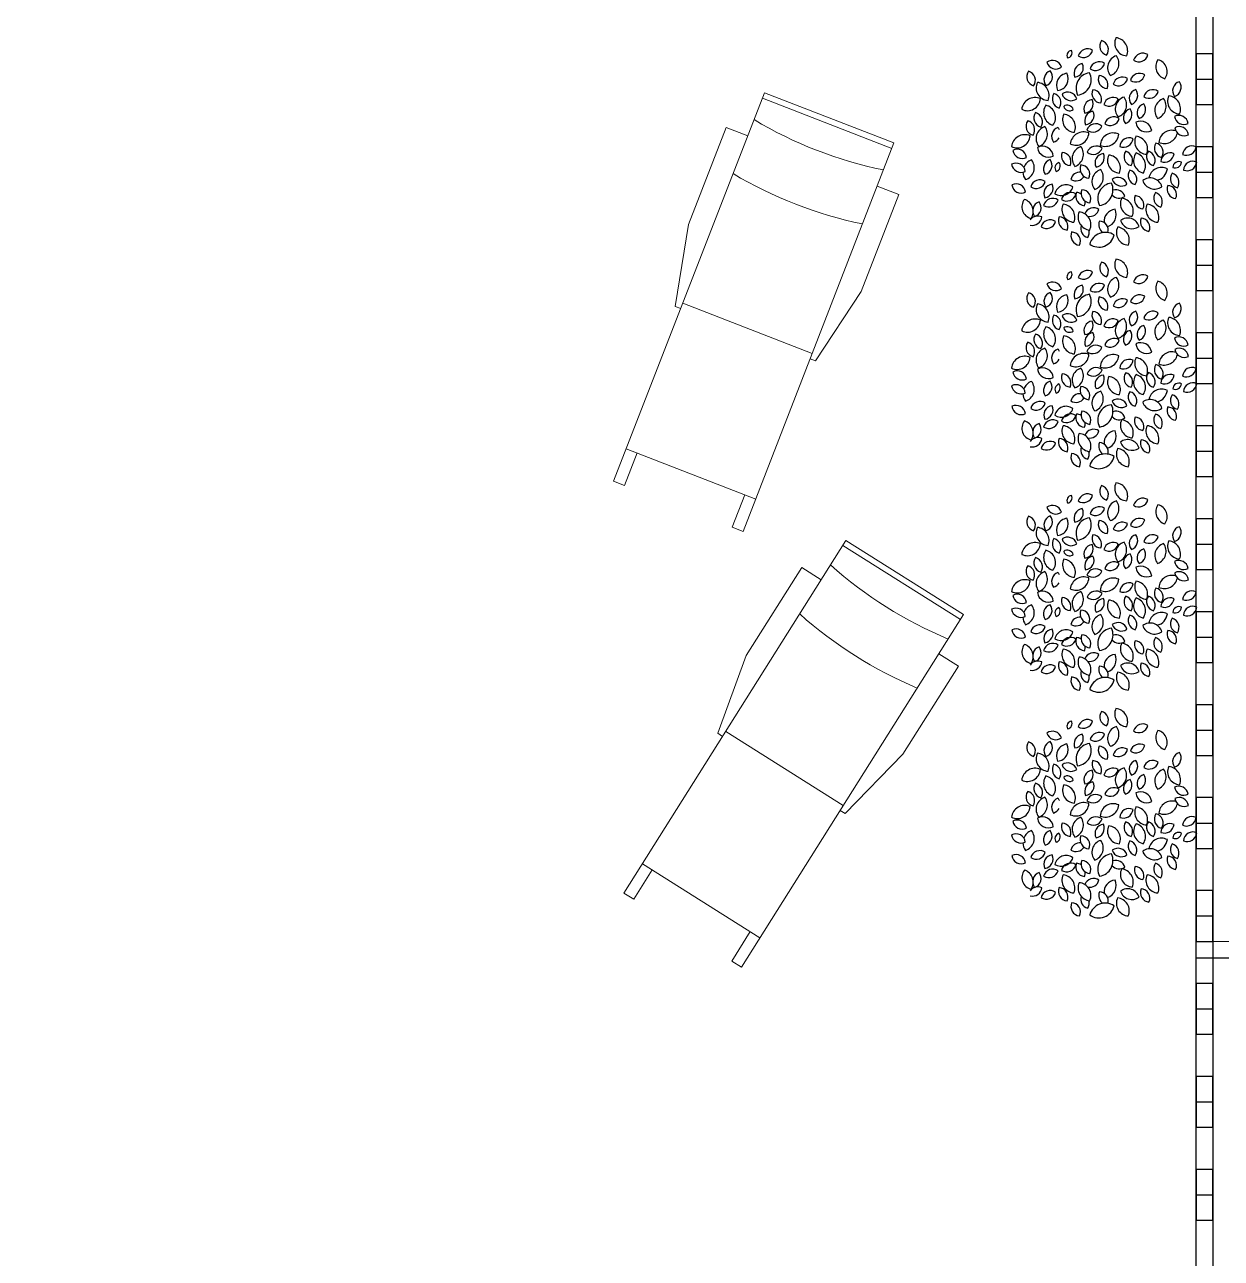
# Model space of a CAD drawing. Header units: inches. Extents: x 15 to 22798, y 21 to 21519.
# Drawn here: x 16006.7 to 16368.3, y 12770.9 to 13143.4 of the extents above; entities that cross this region are included whole.
import ezdxf

# ---------------------------------------------------------------- set-up
doc = ezdxf.new("R2010")
doc.units = ezdxf.units.IN
doc.header["$MEASUREMENT"] = 0
doc.layers.add('ARREDAMENTO', color=8, linetype='Continuous', lineweight=13)

# ---------------------------------------------------------------- blocks, each defined once
blk = doc.blocks.new('SOL')
for p, q in [((-0.6316, 0.1064), (-0.9872, 0.0302)), ((-0.1744, 0.1064), (-0.6316, 0.1064)), ((-0.1744, 0.0048), (-0.1744, 0.1064)), ((-1.6476, -0.6048), (-1.6476, 0.0048)), ((-0.9872, 0.0302), (-0.9872, 0.0048)), ((-0.9618, -0.6048), (-0.9618, 0.0048)), ((0.0034, -0.6048), (0.0034, 0.0048)), ((-0.9872, -0.6302), (-0.9872, -0.6048)), ((-0.6316, -0.7064), (-0.9872, -0.6302)), ((-0.1744, -0.6048), (-0.1744, -0.7064)), ((-0.1744, -0.7064), (-0.6316, -0.7064))]:
    blk.add_line(p, q)
blk.add_lwpolyline([(-1.6476, -0.046), (-1.8, -0.046), (-1.8, 0.0048), (0.0288, 0.0048), (0.0288, -0.6048), (-1.8, -0.6048), (-1.8, -0.554), (-1.6476, -0.554)])
for centre in [(1.4512, -0.3), (1.7052, -0.3)]:
    blk.add_arc(centre, 1.829, 170.4069, 189.5931)

msp = doc.modelspace()

# ---------------------------------------------------------------- linework, layer by layer
for p, q in [((16360.61, 13035.06), (16360.61, 13162.69)), ((16360.61, 13126.95), (16365.71, 13126.95)), ((16360.61, 13098.87), (16365.71, 13098.87)), ((16360.61, 13070.79), (16365.71, 13070.79)), ((16360.61, 13042.71), (16365.71, 13042.71)), ((16360.61, 12894.66), (16360.61, 13035.06)), ((16360.61, 13014.64), (16365.71, 13014.64)), ((16360.61, 12986.56), (16365.71, 12986.56)), ((16360.61, 12958.48), (16365.71, 12958.48)), ((16360.61, 12930.4), (16365.71, 12930.4)), ((16360.61, 12902.32), (16365.71, 12902.32)), ((16360.61, 12754.26), (16360.61, 12894.66)), ((16360.61, 12874.24), (16365.71, 12874.24)), ((16360.69, 12861.58), (16570.8, 12861.62)), ((16360.61, 12846.16), (16365.71, 12846.16)), ((16360.61, 12818.08), (16365.71, 12818.08)), ((16360.61, 12790), (16365.71, 12790))]:
    msp.add_line(p, q)
for points in [[(16175.74, 13162.87), (16365.71, 13162.69), (16365.71, 12452.69), (15715.71, 12452.69)], [(16360.69, 12861.58), (16360.69, 12866.58), (16575.8, 12866.62), (16575.83, 12656.62), (16365.83, 12656.58), (16365.81, 12761.58)]]:
    msp.add_lwpolyline(points)
for points in [[(16360.61, 13134.61), (16360.61, 13119.3), (16365.71, 13119.3), (16365.71, 13134.61)], [(16360.61, 13106.53), (16360.61, 13091.22), (16365.71, 13091.22), (16365.71, 13106.53)], [(16360.61, 13078.45), (16360.61, 13063.14), (16365.71, 13063.14), (16365.71, 13078.45)], [(16360.61, 13050.37), (16360.61, 13035.06), (16365.71, 13035.06), (16365.71, 13050.37)], [(16360.61, 13022.3), (16360.61, 13006.98), (16365.71, 13006.98), (16365.71, 13022.3)], [(16360.61, 12994.22), (16360.61, 12978.9), (16365.71, 12978.9), (16365.71, 12994.22)], [(16360.61, 12966.14), (16360.61, 12950.82), (16365.71, 12950.82), (16365.71, 12966.14)], [(16360.61, 12938.06), (16360.61, 12922.74), (16365.71, 12922.74), (16365.71, 12938.06)], [(16360.61, 12909.98), (16360.61, 12894.66), (16365.71, 12894.66), (16365.71, 12909.98)], [(16360.61, 12881.9), (16360.61, 12866.58), (16365.71, 12866.58), (16365.71, 12881.9)], [(16360.61, 12853.82), (16360.61, 12838.5), (16365.71, 12838.5), (16365.71, 12853.82)], [(16360.61, 12825.74), (16360.61, 12810.42), (16365.71, 12810.42), (16365.71, 12825.74)], [(16360.61, 12797.66), (16360.61, 12782.34), (16365.71, 12782.34), (16365.71, 12797.66)]]:
    msp.add_lwpolyline(points, close=True)
at = {"layer": 'ARREDAMENTO', "linetype": 'ByBlock', "lineweight": -3}
for points in [[(16333.57, 13134.22, 0.535384), (16332.01, 13138.61, 0.500203)], [(16336.42, 13139.48, 0.535384), (16339.66, 13134.02, 0.500203)], [(16321.75, 13133.38, 0.535384), (16322.97, 13135.67, 0.500203)], [(16325.03, 13134, 0.535384), (16329.37, 13135.7, 0.500203)], [(16336.56, 13134.03, 0.535384), (16334.75, 13128.05, 0.500203)], [(16341.75, 13132.68, 0.535384), (16346.09, 13134.38, 0.500203)], [(16315.55, 13132.07, 0.535384), (16319.99, 13130.64, 0.500203)], [(16324.03, 13127.58, 0.535384), (16326.21, 13131.69, 0.500203)], [(16328.6, 13130.09, 0.535384), (16332.93, 13131.79, 0.500203)], [(16351.15, 13127.07, 0.535384), (16349.09, 13132.85, 0.500203)], [(16311.51, 13124.98, 0.535384), (16309.95, 13129.37, 0.500203)], [(16312.66, 13126, 0.535384), (16315.9, 13120.54, 0.500203)], [(16315.22, 13125.02, 0.535384), (16316.57, 13129.48, 0.500203)], [(16318.8, 13123.54, 0.535384), (16321.56, 13128.75, 0.500203)], [(16324.81, 13122.18, 0.535384), (16328.38, 13128.91, 0.500203)], [(16331.33, 13128.12, 0.535384), (16333.77, 13124.15, 0.500203)], [(16335.57, 13125.45, 0.535384), (16339.9, 13127.15, 0.500203)], [(16340.76, 13126.61, 0.535384), (16345.1, 13128.3, 0.500203)], [(16355.57, 13126.2, 0.535384), (16354.13, 13121.77, 0.500203)], [(16319.22, 13118.24, 0.535384), (16317.66, 13122.63, 0.500203)], [(16320.14, 13122.5, 0.535384), (16324.57, 13121.07, 0.500203)], [(16329.43, 13123.76, 0.535384), (16331.86, 13119.78, 0.500203)], [(16342.42, 13123.81, 0.535384), (16341.07, 13119.35, 0.500203)], [(16349.2, 13123.27, 0.535384), (16344.84, 13121.64, 0.500203)], [(16307.93, 13117.86, 0.535384), (16313.59, 13121.09, 0.500203)], [(16317.38, 13113.05, 0.535384), (16315.22, 13119.11, 0.500203)], [(16320.62, 13118.76, 0.535384), (16323.53, 13117.82, 0.500203)], [(16327, 13116.71, 0.535384), (16329.18, 13120.83, 0.500203)], [(16332.75, 13119.34, 0.535384), (16337.09, 13121.04, 0.500203)], [(16338.87, 13121.55, 0.535384), (16337.06, 13115.57, 0.500203)], [(16344.82, 13119.51, 0.535384), (16343.38, 13115.08, 0.500203)], [(16350.81, 13121.11, 0.535384), (16349, 13115.13, 0.500203)], [(16352.39, 13121.93, 0.535384), (16355.63, 13116.47, 0.500203)], [(16313.67, 13112.49, 0.535384), (16312.11, 13116.88, 0.500203)], [(16320.64, 13116.38, 0.535384), (16323.88, 13110.92, 0.500203)], [(16327.26, 13113.22, 0.535384), (16329.45, 13117.33, 0.500203)], [(16333.03, 13113.48, 0.535384), (16337.39, 13115.12, 0.500203)], [(16340.66, 13118.02, 0.535384), (16339.3, 13113.56, 0.500203)], [(16354.09, 13115.74, 0.535384), (16358.24, 13113.62, 0.500203)], [(16309.75, 13114.42, 0.535384), (16311.4, 13110.07, 0.500203)], [(16314.94, 13112.65, 0.535384), (16313.13, 13106.67, 0.500203)], [(16322.62, 13107.4, 0.535384), (16328.23, 13110.75, 0.500203)], [(16332.15, 13112.81, 0.535384), (16327.65, 13111.6, 0.500203)], [(16342.41, 13113.98, 0.535384), (16347.21, 13111.42, 0.500203)], [(16358.31, 13110.16, 0.535384), (16354.16, 13112.27, 0.500203)], [(16304.82, 13106.63, 0.535384), (16310.49, 13109.86, 0.500203)], [(16337.26, 13110.34, 0.535384), (16331.65, 13106.98, 0.500203)], [(16341.58, 13108.99, 0.535384), (16337.58, 13106.6, 0.500203)], [(16342.45, 13109.75, 0.535384), (16345.68, 13104.3, 0.500203)], [(16350.13, 13103.31, 0.535384), (16348.47, 13107.67, 0.500203)], [(16309.38, 13103.33, 0.535384), (16305.23, 13105.44, 0.500203)], [(16317.47, 13103.75, 0.535384), (16312.66, 13106.32, 0.500203)], [(16322.54, 13100.86, 0.535384), (16320.17, 13104.87, 0.500203)], [(16325.84, 13106.61, 0.535384), (16324.03, 13100.63, 0.500203)], [(16327.72, 13104.92, 0.535384), (16332.22, 13106.14, 0.500203)], [(16332.62, 13104.52, 0.535384), (16330.43, 13100.41, 0.500203)], [(16334.23, 13104.06, 0.535384), (16337.46, 13098.61, 0.500203)], [(16339.35, 13105.21, 0.535384), (16341, 13100.85, 0.500203)], [(16342.5, 13104.68, 0.535384), (16344.66, 13098.62, 0.500203)], [(16346.21, 13105.24, 0.535384), (16347.77, 13100.85, 0.500203)], [(16353.98, 13104.46, 0.535384), (16349.98, 13102.07, 0.500203)], [(16360.61, 13106.53, 0.535384), (16356.56, 13104.22, 0.500203)], [(16309, 13099.09, 0.535384), (16304.89, 13101.28, 0.500203)], [(16315.06, 13098.23, 0.535384), (16316.5, 13102.66, 0.500203)], [(16318.31, 13099.08, 0.535384), (16319.2, 13101.82, 0.500203)], [(16328.21, 13097.05, 0.535384), (16325.83, 13101.06, 0.500203)], [(16356.24, 13101.87, 0.535384), (16353.57, 13100.34, 0.500203)], [(16360.83, 13101.91, 0.535384), (16356.83, 13099.52, 0.500203)], [(16310.68, 13094.46, 0.535384), (16315.04, 13096.1, 0.500203)], [(16331.81, 13099.65, 0.535384), (16330, 13093.67, 0.500203)], [(16339.74, 13095.23, 0.535384), (16335.3, 13096.66, 0.500203)], [(16340.65, 13099.5, 0.535384), (16342.22, 13095.11, 0.500203)], [(16350.28, 13094.48, 0.535384), (16344.49, 13096.34, 0.500203)], [(16353.43, 13098.57, 0.535384), (16354.99, 13094.18, 0.500203)], [(16304.99, 13095.08, 0.535384), (16309.1, 13092.89, 0.500203)], [(16317.12, 13095.26, 0.535384), (16314.94, 13091.15, 0.500203)], [(16323.38, 13094.42, 0.535384), (16317.93, 13092.38, 0.500203)], [(16324.31, 13092.29, 0.535384), (16319.97, 13090.59, 0.500203)], [(16328.55, 13089.61, 0.535384), (16326.11, 13093.59, 0.500203)], [(16335.07, 13095.56, 0.535384), (16331.49, 13088.83, 0.500203)], [(16348.36, 13092.75, 0.535384), (16349.93, 13088.36, 0.500203)], [(16354.44, 13090.88, 0.535384), (16352.06, 13094.89, 0.500203)], [(16308.73, 13090.67, 0.535384), (16310.79, 13084.88, 0.500203)], [(16311.81, 13085.46, 0.535384), (16313.17, 13089.92, 0.500203)], [(16318.93, 13090.46, 0.535384), (16314.57, 13088.83, 0.500203)], [(16320.46, 13089.23, 0.535384), (16323.7, 13083.77, 0.500203)], [(16338.12, 13091.01, 0.535384), (16341.36, 13085.55, 0.500203)], [(16344.57, 13087.78, 0.535384), (16342.19, 13091.79, 0.500203)], [(16345.85, 13089.22, 0.535384), (16349.08, 13083.76, 0.500203)], [(16321.63, 13081.37, 0.535384), (16319.25, 13085.38, 0.500203)], [(16328.49, 13081.4, 0.535384), (16325.25, 13086.86, 0.500203)], [(16343.38, 13082.46, 0.535384), (16337.79, 13084.26, 0.500203)], [(16346.38, 13080.99, 0.535384), (16344, 13084.99, 0.500203)], [(16318.19, 13083.97, 0.535384), (16313.82, 13082.34, 0.500203)], [(16336.91, 13082.3, 0.535384), (16340.14, 13076.84, 0.500203)], [(16325.4, 13076.83, 0.535384), (16323.02, 13080.83, 0.500203)], [(16328.47, 13077.14, 0.535384), (16335.87, 13079.92, 0.500203)], [(16333.57, 13067.31, 0.535384), (16332.01, 13071.7, 0.500203)], [(16336.42, 13072.57, 0.535384), (16339.66, 13067.11, 0.500203)], [(16321.75, 13066.47, 0.535384), (16322.97, 13068.76, 0.500203)], [(16325.03, 13067.09, 0.535384), (16329.37, 13068.79, 0.500203)], [(16336.56, 13067.12, 0.535384), (16334.75, 13061.14, 0.500203)], [(16341.75, 13065.77, 0.535384), (16346.09, 13067.47, 0.500203)], [(16315.22, 13058.11, 0.535384), (16316.57, 13062.57, 0.500203)], [(16315.55, 13065.16, 0.535384), (16319.99, 13063.73, 0.500203)], [(16324.03, 13060.67, 0.535384), (16326.21, 13064.78, 0.500203)], [(16328.6, 13063.18, 0.535384), (16332.93, 13064.88, 0.500203)], [(16351.15, 13060.16, 0.535384), (16349.09, 13065.94, 0.500203)], [(16311.51, 13058.07, 0.535384), (16309.95, 13062.46, 0.500203)], [(16312.66, 13059.09, 0.535384), (16315.9, 13053.63, 0.500203)], [(16318.8, 13056.63, 0.535384), (16321.56, 13061.84, 0.500203)], [(16324.81, 13055.27, 0.535384), (16328.38, 13062, 0.500203)], [(16331.33, 13061.21, 0.535384), (16333.77, 13057.24, 0.500203)], [(16335.57, 13058.54, 0.535384), (16339.9, 13060.24, 0.500203)], [(16340.76, 13059.7, 0.535384), (16345.1, 13061.39, 0.500203)], [(16355.57, 13059.29, 0.535384), (16354.13, 13054.86, 0.500203)], [(16319.22, 13051.33, 0.535384), (16317.66, 13055.72, 0.500203)], [(16320.14, 13055.59, 0.535384), (16324.57, 13054.16, 0.500203)], [(16329.43, 13056.85, 0.535384), (16331.86, 13052.87, 0.500203)], [(16342.42, 13056.9, 0.535384), (16341.07, 13052.44, 0.500203)], [(16349.2, 13056.36, 0.535384), (16344.84, 13054.73, 0.500203)], [(16307.93, 13050.95, 0.535384), (16313.59, 13054.18, 0.500203)], [(16317.38, 13046.14, 0.535384), (16315.22, 13052.2, 0.500203)], [(16320.62, 13051.85, 0.535384), (16323.53, 13050.91, 0.500203)], [(16327, 13049.81, 0.535384), (16329.18, 13053.92, 0.500203)], [(16332.75, 13052.43, 0.535384), (16337.09, 13054.13, 0.500203)], [(16338.87, 13054.64, 0.535384), (16337.06, 13048.66, 0.500203)], [(16344.82, 13052.6, 0.535384), (16343.38, 13048.17, 0.500203)], [(16350.81, 13054.2, 0.535384), (16349, 13048.23, 0.500203)], [(16352.39, 13055.02, 0.535384), (16355.63, 13049.56, 0.500203)], [(16313.67, 13045.58, 0.535384), (16312.11, 13049.97, 0.500203)], [(16320.64, 13049.47, 0.535384), (16323.88, 13044.01, 0.500203)], [(16327.26, 13046.31, 0.535384), (16329.45, 13050.42, 0.500203)], [(16333.03, 13046.57, 0.535384), (16337.39, 13048.21, 0.500203)], [(16340.66, 13051.11, 0.535384), (16339.3, 13046.65, 0.500203)], [(16354.09, 13048.83, 0.535384), (16358.24, 13046.71, 0.500203)], [(16309.75, 13047.52, 0.535384), (16311.4, 13043.16, 0.500203)], [(16314.94, 13045.74, 0.535384), (16313.13, 13039.76, 0.500203)], [(16322.62, 13040.49, 0.535384), (16328.23, 13043.84, 0.500203)], [(16332.15, 13045.9, 0.535384), (16327.65, 13044.69, 0.500203)], [(16342.41, 13047.07, 0.535384), (16347.21, 13044.51, 0.500203)], [(16358.31, 13043.25, 0.535384), (16354.16, 13045.36, 0.500203)], [(16304.82, 13039.72, 0.535384), (16310.49, 13042.95, 0.500203)], [(16337.26, 13043.43, 0.535384), (16331.65, 13040.07, 0.500203)], [(16341.58, 13042.08, 0.535384), (16337.58, 13039.69, 0.500203)], [(16342.45, 13042.85, 0.535384), (16345.68, 13037.39, 0.500203)], [(16350.13, 13036.4, 0.535384), (16348.47, 13040.76, 0.500203)], [(16309.38, 13036.42, 0.535384), (16305.23, 13038.53, 0.500203)], [(16317.47, 13036.84, 0.535384), (16312.66, 13039.41, 0.500203)], [(16322.54, 13033.95, 0.535384), (16320.17, 13037.96, 0.500203)], [(16325.84, 13039.7, 0.535384), (16324.03, 13033.72, 0.500203)], [(16327.72, 13038.01, 0.535384), (16332.22, 13039.23, 0.500203)], [(16332.62, 13037.61, 0.535384), (16330.43, 13033.5, 0.500203)], [(16334.23, 13037.15, 0.535384), (16337.46, 13031.7, 0.500203)], [(16339.35, 13038.3, 0.535384), (16341, 13033.94, 0.500203)], [(16342.5, 13037.77, 0.535384), (16344.66, 13031.71, 0.500203)], [(16346.21, 13038.33, 0.535384), (16347.77, 13033.94, 0.500203)], [(16353.98, 13037.55, 0.535384), (16349.98, 13035.16, 0.500203)], [(16360.61, 13039.62, 0.535384), (16356.56, 13037.31, 0.500203)], [(16309, 13032.18, 0.535384), (16304.89, 13034.37, 0.500203)], [(16315.06, 13031.32, 0.535384), (16316.5, 13035.75, 0.500203)], [(16318.31, 13032.17, 0.535384), (16319.2, 13034.91, 0.500203)], [(16328.21, 13030.14, 0.535384), (16325.83, 13034.15, 0.500203)], [(16356.24, 13034.96, 0.535384), (16353.57, 13033.43, 0.500203)], [(16360.83, 13035, 0.535384), (16356.83, 13032.61, 0.500203)], [(16310.68, 13027.55, 0.535384), (16315.04, 13029.19, 0.500203)], [(16331.81, 13032.74, 0.535384), (16330, 13026.76, 0.500203)], [(16339.74, 13028.32, 0.535384), (16335.3, 13029.75, 0.500203)], [(16340.65, 13032.59, 0.535384), (16342.22, 13028.2, 0.500203)], [(16350.28, 13027.57, 0.535384), (16344.49, 13029.43, 0.500203)], [(16353.43, 13031.66, 0.535384), (16354.99, 13027.27, 0.500203)], [(16304.99, 13028.17, 0.535384), (16309.1, 13025.98, 0.500203)], [(16317.12, 13028.35, 0.535384), (16314.94, 13024.24, 0.500203)], [(16323.38, 13027.51, 0.535384), (16317.93, 13025.47, 0.500203)], [(16324.31, 13025.38, 0.535384), (16319.97, 13023.68, 0.500203)], [(16328.55, 13022.7, 0.535384), (16326.11, 13026.68, 0.500203)], [(16335.07, 13028.65, 0.535384), (16331.49, 13021.92, 0.500203)], [(16348.36, 13025.84, 0.535384), (16349.93, 13021.45, 0.500203)], [(16354.44, 13023.97, 0.535384), (16352.06, 13027.98, 0.500203)], [(16308.73, 13023.76, 0.535384), (16310.79, 13017.97, 0.500203)], [(16311.81, 13018.55, 0.535384), (16313.17, 13023.01, 0.500203)], [(16318.93, 13023.55, 0.535384), (16314.57, 13021.92, 0.500203)], [(16320.46, 13022.32, 0.535384), (16323.7, 13016.86, 0.500203)], [(16338.12, 13024.1, 0.535384), (16341.36, 13018.64, 0.500203)], [(16344.57, 13020.87, 0.535384), (16342.19, 13024.88, 0.500203)], [(16345.85, 13022.31, 0.535384), (16349.08, 13016.85, 0.500203)], [(16321.63, 13014.46, 0.535384), (16319.25, 13018.47, 0.500203)], [(16328.49, 13014.49, 0.535384), (16325.25, 13019.95, 0.500203)], [(16343.38, 13015.55, 0.535384), (16337.79, 13017.35, 0.500203)], [(16346.38, 13014.08, 0.535384), (16344, 13018.08, 0.500203)], [(16318.19, 13017.06, 0.535384), (16313.82, 13015.43, 0.500203)], [(16336.91, 13015.39, 0.535384), (16340.14, 13009.93, 0.500203)], [(16325.4, 13009.92, 0.535384), (16323.02, 13013.92, 0.500203)], [(16328.47, 13010.23, 0.535384), (16335.87, 13013.01, 0.500203)], [(16333.57, 12999.82, 0.535384), (16332.01, 13004.21, 0.500203)], [(16336.42, 13005.08, 0.535384), (16339.66, 12999.62, 0.500203)], [(16321.75, 12998.97, 0.535384), (16322.97, 13001.27, 0.500203)], [(16325.03, 12999.59, 0.535384), (16329.37, 13001.29, 0.500203)], [(16336.56, 12999.62, 0.535384), (16334.75, 12993.65, 0.500203)], [(16341.75, 12998.28, 0.535384), (16346.09, 12999.98, 0.500203)], [(16315.55, 12997.67, 0.535384), (16319.99, 12996.24, 0.500203)], [(16324.03, 12993.18, 0.535384), (16326.21, 12997.29, 0.500203)], [(16328.6, 12995.69, 0.535384), (16332.93, 12997.39, 0.500203)], [(16351.15, 12992.66, 0.535384), (16349.09, 12998.45, 0.500203)], [(16311.51, 12990.58, 0.535384), (16309.95, 12994.97, 0.500203)], [(16315.22, 12990.61, 0.535384), (16316.57, 12995.07, 0.500203)], [(16318.8, 12989.14, 0.535384), (16321.56, 12994.35, 0.500203)], [(16324.81, 12987.77, 0.535384), (16328.38, 12994.51, 0.500203)], [(16331.33, 12993.72, 0.535384), (16333.77, 12989.75, 0.500203)], [(16335.57, 12991.04, 0.535384), (16339.9, 12992.74, 0.500203)], [(16340.76, 12992.2, 0.535384), (16345.1, 12993.9, 0.500203)], [(16355.57, 12991.8, 0.535384), (16354.13, 12987.37, 0.500203)], [(16312.66, 12991.6, 0.535384), (16315.9, 12986.14, 0.500203)], [(16319.22, 12983.83, 0.535384), (16317.66, 12988.22, 0.500203)], [(16320.14, 12988.1, 0.535384), (16324.57, 12986.67, 0.500203)], [(16329.43, 12989.35, 0.535384), (16331.86, 12985.38, 0.500203)], [(16342.42, 12989.4, 0.535384), (16341.07, 12984.94, 0.500203)], [(16349.2, 12988.87, 0.535384), (16344.84, 12987.23, 0.500203)], [(16307.93, 12983.46, 0.535384), (16313.59, 12986.69, 0.500203)], [(16317.38, 12978.65, 0.535384), (16315.22, 12984.71, 0.500203)], [(16320.62, 12984.36, 0.535384), (16323.53, 12983.42, 0.500203)], [(16327, 12982.31, 0.535384), (16329.18, 12986.43, 0.500203)], [(16332.75, 12984.94, 0.535384), (16337.09, 12986.63, 0.500203)], [(16338.87, 12987.15, 0.535384), (16337.06, 12981.17, 0.500203)], [(16344.82, 12985.11, 0.535384), (16343.38, 12980.67, 0.500203)], [(16350.81, 12986.71, 0.535384), (16349, 12980.73, 0.500203)], [(16352.39, 12987.52, 0.535384), (16355.63, 12982.06, 0.500203)], [(16313.67, 12978.09, 0.535384), (16312.11, 12982.48, 0.500203)], [(16320.64, 12981.97, 0.535384), (16323.88, 12976.52, 0.500203)], [(16327.26, 12978.81, 0.535384), (16329.45, 12982.93, 0.500203)], [(16333.03, 12979.08, 0.535384), (16337.39, 12980.72, 0.500203)], [(16340.66, 12983.62, 0.535384), (16339.3, 12979.16, 0.500203)], [(16354.09, 12981.33, 0.535384), (16358.24, 12979.22, 0.500203)], [(16309.75, 12980.02, 0.535384), (16311.4, 12975.66, 0.500203)], [(16314.94, 12978.24, 0.535384), (16313.13, 12972.27, 0.500203)], [(16332.15, 12978.41, 0.535384), (16327.65, 12977.2, 0.500203)], [(16342.41, 12979.58, 0.535384), (16347.21, 12977.01, 0.500203)], [(16358.31, 12975.75, 0.535384), (16354.16, 12977.87, 0.500203)], [(16304.82, 12972.22, 0.535384), (16310.49, 12975.46, 0.500203)], [(16322.62, 12973, 0.535384), (16328.23, 12976.35, 0.500203)], [(16337.26, 12975.93, 0.535384), (16331.65, 12972.58, 0.500203)], [(16341.58, 12974.59, 0.535384), (16337.58, 12972.2, 0.500203)], [(16342.45, 12975.35, 0.535384), (16345.68, 12969.89, 0.500203)], [(16350.13, 12968.91, 0.535384), (16348.47, 12973.27, 0.500203)], [(16309.38, 12968.92, 0.535384), (16305.23, 12971.04, 0.500203)], [(16317.47, 12969.35, 0.535384), (16312.66, 12971.92, 0.500203)], [(16322.54, 12966.46, 0.535384), (16320.17, 12970.46, 0.500203)], [(16325.84, 12972.21, 0.535384), (16324.03, 12966.23, 0.500203)], [(16327.72, 12970.52, 0.535384), (16332.22, 12971.73, 0.500203)], [(16332.62, 12970.12, 0.535384), (16330.43, 12966, 0.500203)], [(16334.23, 12969.66, 0.535384), (16337.46, 12964.2, 0.500203)], [(16339.35, 12970.81, 0.535384), (16341, 12966.45, 0.500203)], [(16342.5, 12970.28, 0.535384), (16344.66, 12964.22, 0.500203)], [(16346.21, 12970.84, 0.535384), (16347.77, 12966.45, 0.500203)], [(16353.98, 12970.06, 0.535384), (16349.98, 12967.66, 0.500203)], [(16360.61, 12972.13, 0.535384), (16356.56, 12969.82, 0.500203)], [(16309, 12964.69, 0.535384), (16304.89, 12966.88, 0.500203)], [(16315.06, 12963.82, 0.535384), (16316.5, 12968.26, 0.500203)], [(16318.31, 12964.68, 0.535384), (16319.2, 12967.42, 0.500203)], [(16328.21, 12962.65, 0.535384), (16325.83, 12966.65, 0.500203)], [(16356.24, 12967.47, 0.535384), (16353.57, 12965.94, 0.500203)], [(16360.83, 12967.51, 0.535384), (16356.83, 12965.12, 0.500203)], [(16310.68, 12960.06, 0.535384), (16315.04, 12961.7, 0.500203)], [(16331.81, 12965.25, 0.535384), (16330, 12959.27, 0.500203)], [(16339.74, 12960.83, 0.535384), (16335.3, 12962.26, 0.500203)], [(16340.65, 12965.1, 0.535384), (16342.22, 12960.71, 0.500203)], [(16350.28, 12960.07, 0.535384), (16344.49, 12961.93, 0.500203)], [(16353.43, 12964.17, 0.535384), (16354.99, 12959.77, 0.500203)], [(16304.99, 12960.68, 0.535384), (16309.1, 12958.48, 0.500203)], [(16317.12, 12960.86, 0.535384), (16314.94, 12956.74, 0.500203)], [(16323.38, 12960.02, 0.535384), (16317.93, 12957.97, 0.500203)], [(16324.31, 12957.89, 0.535384), (16319.97, 12956.19, 0.500203)], [(16328.55, 12955.21, 0.535384), (16326.11, 12959.18, 0.500203)], [(16335.07, 12961.16, 0.535384), (16331.49, 12954.42, 0.500203)], [(16348.36, 12958.35, 0.535384), (16349.93, 12953.96, 0.500203)], [(16354.44, 12956.48, 0.535384), (16352.06, 12960.49, 0.500203)], [(16308.73, 12956.27, 0.535384), (16310.79, 12950.48, 0.500203)], [(16311.81, 12951.05, 0.535384), (16313.17, 12955.51, 0.500203)], [(16318.93, 12956.06, 0.535384), (16314.57, 12954.42, 0.500203)], [(16320.46, 12954.83, 0.535384), (16323.7, 12949.37, 0.500203)], [(16338.12, 12956.61, 0.535384), (16341.36, 12951.15, 0.500203)], [(16344.57, 12953.37, 0.535384), (16342.19, 12957.38, 0.500203)], [(16345.85, 12954.81, 0.535384), (16349.08, 12949.36, 0.500203)], [(16321.63, 12946.97, 0.535384), (16319.25, 12950.98, 0.500203)], [(16328.49, 12947, 0.535384), (16325.25, 12952.45, 0.500203)], [(16318.19, 12949.57, 0.535384), (16313.82, 12947.93, 0.500203)], [(16336.91, 12947.9, 0.535384), (16340.14, 12942.44, 0.500203)], [(16343.38, 12948.06, 0.535384), (16337.79, 12949.85, 0.500203)], [(16346.38, 12946.58, 0.535384), (16344, 12950.59, 0.500203)], [(16325.4, 12942.42, 0.535384), (16323.02, 12946.43, 0.500203)], [(16328.47, 12942.74, 0.535384), (16335.87, 12945.51, 0.500203)], [(16333.57, 12931.65, 0.535384), (16332.01, 12936.04, 0.500203)], [(16336.42, 12936.91, 0.535384), (16339.66, 12931.45, 0.500203)], [(16321.75, 12930.81, 0.535384), (16322.97, 12933.1, 0.500203)], [(16325.03, 12931.43, 0.535384), (16329.37, 12933.13, 0.500203)], [(16341.75, 12930.11, 0.535384), (16346.09, 12931.81, 0.500203)], [(16315.55, 12929.5, 0.535384), (16319.99, 12928.07, 0.500203)], [(16324.03, 12925.01, 0.535384), (16326.21, 12929.13, 0.500203)], [(16328.6, 12927.52, 0.535384), (16332.93, 12929.22, 0.500203)], [(16336.56, 12931.46, 0.535384), (16334.75, 12925.48, 0.500203)], [(16351.15, 12924.5, 0.535384), (16349.09, 12930.28, 0.500203)], [(16311.51, 12922.41, 0.535384), (16309.95, 12926.8, 0.500203)], [(16315.22, 12922.45, 0.535384), (16316.57, 12926.91, 0.500203)], [(16318.8, 12920.98, 0.535384), (16321.56, 12926.19, 0.500203)], [(16324.81, 12919.61, 0.535384), (16328.38, 12926.34, 0.500203)], [(16331.33, 12925.55, 0.535384), (16333.77, 12921.58, 0.500203)], [(16335.57, 12922.88, 0.535384), (16339.9, 12924.58, 0.500203)], [(16340.76, 12924.04, 0.535384), (16345.1, 12925.73, 0.500203)], [(16312.66, 12923.43, 0.535384), (16315.9, 12917.97, 0.500203)], [(16329.43, 12921.19, 0.535384), (16331.86, 12917.22, 0.500203)], [(16342.42, 12921.24, 0.535384), (16341.07, 12916.78, 0.500203)], [(16349.2, 12920.7, 0.535384), (16344.84, 12919.07, 0.500203)], [(16355.57, 12923.63, 0.535384), (16354.13, 12919.2, 0.500203)], [(16307.93, 12915.29, 0.535384), (16313.59, 12918.52, 0.500203)], [(16319.22, 12915.67, 0.535384), (16317.66, 12920.06, 0.500203)], [(16320.14, 12919.93, 0.535384), (16324.57, 12918.5, 0.500203)], [(16327, 12914.15, 0.535384), (16329.18, 12918.26, 0.500203)], [(16332.75, 12916.77, 0.535384), (16337.09, 12918.47, 0.500203)], [(16338.87, 12918.98, 0.535384), (16337.06, 12913, 0.500203)], [(16350.81, 12918.54, 0.535384), (16349, 12912.57, 0.500203)], [(16352.39, 12919.36, 0.535384), (16355.63, 12913.9, 0.500203)], [(16313.67, 12909.92, 0.535384), (16312.11, 12914.32, 0.500203)], [(16317.38, 12910.48, 0.535384), (16315.22, 12916.54, 0.500203)], [(16320.64, 12913.81, 0.535384), (16323.88, 12908.35, 0.500203)], [(16320.62, 12916.19, 0.535384), (16323.53, 12915.25, 0.500203)], [(16327.26, 12910.65, 0.535384), (16329.45, 12914.76, 0.500203)], [(16340.66, 12915.45, 0.535384), (16339.3, 12910.99, 0.500203)], [(16344.82, 12916.94, 0.535384), (16343.38, 12912.51, 0.500203)], [(16309.75, 12911.86, 0.535384), (16311.4, 12907.5, 0.500203)], [(16314.94, 12910.08, 0.535384), (16313.13, 12904.1, 0.500203)], [(16332.15, 12910.24, 0.535384), (16327.65, 12909.03, 0.500203)], [(16333.03, 12910.91, 0.535384), (16337.39, 12912.55, 0.500203)], [(16342.41, 12911.41, 0.535384), (16347.21, 12908.85, 0.500203)], [(16354.09, 12913.17, 0.535384), (16358.24, 12911.05, 0.500203)], [(16358.31, 12907.59, 0.535384), (16354.16, 12909.7, 0.500203)], [(16304.82, 12904.06, 0.535384), (16310.49, 12907.29, 0.500203)], [(16322.62, 12904.83, 0.535384), (16328.23, 12908.19, 0.500203)], [(16337.26, 12907.77, 0.535384), (16331.65, 12904.41, 0.500203)], [(16341.58, 12906.42, 0.535384), (16337.58, 12904.03, 0.500203)], [(16342.45, 12907.19, 0.535384), (16345.68, 12901.73, 0.500203)], [(16309.38, 12900.76, 0.535384), (16305.23, 12902.87, 0.500203)], [(16317.47, 12901.18, 0.535384), (16312.66, 12903.75, 0.500203)], [(16325.84, 12904.04, 0.535384), (16324.03, 12898.06, 0.500203)], [(16327.72, 12902.36, 0.535384), (16332.22, 12903.57, 0.500203)], [(16339.35, 12902.64, 0.535384), (16341, 12898.28, 0.500203)], [(16346.21, 12902.67, 0.535384), (16347.77, 12898.28, 0.500203)], [(16350.13, 12900.74, 0.535384), (16348.47, 12905.1, 0.500203)], [(16360.61, 12903.96, 0.535384), (16356.56, 12901.65, 0.500203)], [(16309, 12896.52, 0.535384), (16304.89, 12898.71, 0.500203)], [(16315.06, 12895.66, 0.535384), (16316.5, 12900.09, 0.500203)], [(16318.31, 12896.51, 0.535384), (16319.2, 12899.25, 0.500203)], [(16322.54, 12898.29, 0.535384), (16320.17, 12902.3, 0.500203)], [(16332.62, 12901.95, 0.535384), (16330.43, 12897.84, 0.500203)], [(16334.23, 12901.49, 0.535384), (16337.46, 12896.04, 0.500203)], [(16342.5, 12902.11, 0.535384), (16344.66, 12896.05, 0.500203)], [(16353.98, 12901.89, 0.535384), (16349.98, 12899.5, 0.500203)], [(16356.24, 12899.3, 0.535384), (16353.57, 12897.77, 0.500203)], [(16360.83, 12899.34, 0.535384), (16356.83, 12896.95, 0.500203)], [(16328.21, 12894.48, 0.535384), (16325.83, 12898.49, 0.500203)], [(16331.81, 12897.08, 0.535384), (16330, 12891.1, 0.500203)], [(16340.65, 12896.93, 0.535384), (16342.22, 12892.54, 0.500203)], [(16353.43, 12896, 0.535384), (16354.99, 12891.61, 0.500203)], [(16304.99, 12892.51, 0.535384), (16309.1, 12890.32, 0.500203)], [(16310.68, 12891.89, 0.535384), (16315.04, 12893.53, 0.500203)], [(16317.12, 12892.69, 0.535384), (16314.94, 12888.58, 0.500203)], [(16323.38, 12891.85, 0.535384), (16317.93, 12889.81, 0.500203)], [(16335.07, 12892.99, 0.535384), (16331.49, 12886.26, 0.500203)], [(16339.74, 12892.66, 0.535384), (16335.3, 12894.09, 0.500203)], [(16350.28, 12891.91, 0.535384), (16344.49, 12893.77, 0.500203)], [(16354.44, 12888.32, 0.535384), (16352.06, 12892.32, 0.500203)], [(16308.73, 12888.1, 0.535384), (16310.79, 12882.32, 0.500203)], [(16318.93, 12887.89, 0.535384), (16314.57, 12886.26, 0.500203)], [(16324.31, 12889.72, 0.535384), (16319.97, 12888.02, 0.500203)], [(16328.55, 12887.04, 0.535384), (16326.11, 12891.02, 0.500203)], [(16338.12, 12888.44, 0.535384), (16341.36, 12882.98, 0.500203)], [(16344.57, 12885.21, 0.535384), (16342.19, 12889.22, 0.500203)], [(16348.36, 12890.19, 0.535384), (16349.93, 12885.8, 0.500203)], [(16311.81, 12882.89, 0.535384), (16313.17, 12887.35, 0.500203)], [(16320.46, 12886.66, 0.535384), (16323.7, 12881.2, 0.500203)], [(16328.49, 12878.83, 0.535384), (16325.25, 12884.29, 0.500203)], [(16345.85, 12886.65, 0.535384), (16349.08, 12881.19, 0.500203)], [(16318.19, 12881.4, 0.535384), (16313.82, 12879.77, 0.500203)], [(16321.63, 12878.8, 0.535384), (16319.25, 12882.81, 0.500203)], [(16343.38, 12879.89, 0.535384), (16337.79, 12881.69, 0.500203)], [(16346.38, 12878.42, 0.535384), (16344, 12882.42, 0.500203)], [(16325.4, 12874.26, 0.535384), (16323.02, 12878.26, 0.500203)], [(16328.47, 12874.57, 0.535384), (16335.87, 12877.35, 0.500203)], [(16336.91, 12879.73, 0.535384), (16340.14, 12874.27, 0.500203)]]:
    msp.add_lwpolyline(points, format="xyb", close=True, dxfattribs=at)
for points in [[(16319.32, 13111.63, 0.076845), (16318.88, 13112.37, 0.500203), (16317.53, 13107.91, 0.535384)], [(16354.49, 13111.34, 0.485783), (16349.39, 13107.87, 0.46813), (16354.98, 13110.69, 0.535384)], [(16317.53, 13107.91, 0.202478), (16319.21, 13109.3, 0.500203)], [(16309.07, 13096.63, 0.535384), (16310.88, 13102.6, 0.217069), (16308.57, 13100.33, 0.535384)], [(16351.95, 13099.88, 0.497857), (16346.35, 13097.11, 0.500203)], [(16348.91, 13096.44, 0.30861), (16351.95, 13099.88, 0.535384)], [(16308.31, 13098.87, 0.155177), (16309.07, 13096.63, 0.535384)], [(16325.81, 13098.89, 0.382111), (16322.79, 13096.7, 0.410997), (16326.78, 13097.61, 0.535384)], [(16325.92, 13092.27, 0.136045), (16324.5, 13092.74, 0.500203), (16326.88, 13088.74, 0.535384)], [(16339.11, 13091.56, 0.427879), (16335.52, 13093.45, 0.500203)], [(16326.88, 13088.74, 0.128884), (16327.15, 13090.13, 0.500203)], [(16335.26, 13091.98, 0.379729), (16339.11, 13091.56, 0.535384)], [(16314.02, 13085.35, 0.373165), (16310.46, 13084.44, 0.500203)], [(16310.53, 13082.86, 0.43907), (16314.02, 13085.35, 0.535384)], [(16331.28, 13087.64, 0.493715), (16327.05, 13086.3, 0.500203)], [(16327.92, 13085.56, 0.391787), (16331.28, 13087.64, 0.535384)], [(16336.13, 13087.67, 0.411154), (16332.82, 13083.66, 0.500203)], [(16333.87, 13082.39, 0.449067), (16336.13, 13087.67, 0.535384)], [(16325.91, 13082.76, 0.439965), (16327.87, 13079.13, 0.209361), (16328.27, 13081.43, 0.535384)], [(16334, 13080.63, 0.473768), (16331.43, 13084.12, 0.350042), (16332.44, 13080.63, 0.535384)], [(16319.32, 13044.72, 0.076845), (16318.88, 13045.46, 0.500203), (16317.53, 13041, 0.535384)], [(16354.49, 13044.43, 0.485783), (16349.39, 13040.96, 0.46813), (16354.98, 13043.78, 0.535384)], [(16317.53, 13041, 0.202478), (16319.21, 13042.39, 0.500203)], [(16309.07, 13029.72, 0.535384), (16310.88, 13035.69, 0.217069), (16308.57, 13033.42, 0.535384)], [(16351.95, 13032.97, 0.497857), (16346.35, 13030.2, 0.500203)], [(16348.91, 13029.53, 0.30861), (16351.95, 13032.97, 0.535384)], [(16308.31, 13031.96, 0.155177), (16309.07, 13029.72, 0.535384)], [(16325.81, 13031.98, 0.382111), (16322.79, 13029.79, 0.410997), (16326.78, 13030.7, 0.535384)], [(16325.92, 13025.36, 0.136045), (16324.5, 13025.83, 0.500203), (16326.88, 13021.83, 0.535384)], [(16339.11, 13024.65, 0.427879), (16335.52, 13026.54, 0.500203)], [(16326.88, 13021.83, 0.128884), (16327.15, 13023.22, 0.500203)], [(16335.26, 13025.07, 0.379729), (16339.11, 13024.65, 0.535384)], [(16314.02, 13018.44, 0.373165), (16310.46, 13017.53, 0.500203)], [(16310.53, 13015.95, 0.43907), (16314.02, 13018.44, 0.535384)], [(16331.28, 13020.73, 0.493715), (16327.05, 13019.39, 0.500203)], [(16327.92, 13018.65, 0.391787), (16331.28, 13020.73, 0.535384)], [(16336.13, 13020.76, 0.411154), (16332.82, 13016.76, 0.500203)], [(16333.87, 13015.48, 0.449067), (16336.13, 13020.76, 0.535384)], [(16325.91, 13015.85, 0.439965), (16327.87, 13012.22, 0.209361), (16328.27, 13014.52, 0.535384)], [(16334, 13013.72, 0.473768), (16331.43, 13017.21, 0.350042), (16332.44, 13013.72, 0.535384)], [(16319.32, 12977.23, 0.076845), (16318.88, 12977.97, 0.500203), (16317.53, 12973.51, 0.535384)], [(16354.49, 12976.94, 0.485783), (16349.39, 12973.47, 0.46813), (16354.98, 12976.29, 0.535384)], [(16317.53, 12973.51, 0.202478), (16319.21, 12974.9, 0.500203)], [(16309.07, 12962.22, 0.535384), (16310.88, 12968.2, 0.217069), (16308.57, 12965.93, 0.535384)], [(16351.95, 12965.47, 0.497857), (16346.35, 12962.7, 0.500203)], [(16308.31, 12964.46, 0.155177), (16309.07, 12962.22, 0.535384)], [(16325.81, 12964.48, 0.382111), (16322.79, 12962.3, 0.410997), (16326.78, 12963.21, 0.535384)], [(16348.91, 12962.03, 0.30861), (16351.95, 12965.47, 0.535384)], [(16325.92, 12957.87, 0.136045), (16324.5, 12958.34, 0.500203), (16326.88, 12954.33, 0.535384)], [(16339.11, 12957.15, 0.427879), (16335.52, 12959.04, 0.500203)], [(16326.88, 12954.33, 0.128884), (16327.15, 12955.73, 0.500203)], [(16335.26, 12957.58, 0.379729), (16339.11, 12957.15, 0.535384)], [(16314.02, 12950.95, 0.373165), (16310.46, 12950.04, 0.500203)], [(16310.53, 12948.46, 0.43907), (16314.02, 12950.95, 0.535384)], [(16331.28, 12953.24, 0.493715), (16327.05, 12951.9, 0.500203)], [(16327.92, 12951.16, 0.391787), (16331.28, 12953.24, 0.535384)], [(16336.13, 12953.26, 0.411154), (16332.82, 12949.26, 0.500203)], [(16333.87, 12947.99, 0.449067), (16336.13, 12953.26, 0.535384)], [(16325.91, 12948.35, 0.439965), (16327.87, 12944.72, 0.209361), (16328.27, 12947.02, 0.535384)], [(16334, 12946.23, 0.473768), (16331.43, 12949.72, 0.350042), (16332.44, 12946.23, 0.535384)], [(16319.32, 12909.07, 0.076845), (16318.88, 12909.8, 0.500203), (16317.53, 12905.34, 0.535384)], [(16317.53, 12905.34, 0.202478), (16319.21, 12906.73, 0.500203)], [(16354.49, 12908.77, 0.485783), (16349.39, 12905.3, 0.46813), (16354.98, 12908.12, 0.535384)], [(16309.07, 12894.06, 0.535384), (16310.88, 12900.03, 0.217069), (16308.57, 12897.77, 0.535384)], [(16308.31, 12896.3, 0.155177), (16309.07, 12894.06, 0.535384)], [(16325.81, 12896.32, 0.382111), (16322.79, 12894.13, 0.410997), (16326.78, 12895.05, 0.535384)], [(16351.95, 12897.31, 0.497857), (16346.35, 12894.54, 0.500203)], [(16348.91, 12893.87, 0.30861), (16351.95, 12897.31, 0.535384)], [(16325.92, 12889.7, 0.136045), (16324.5, 12890.17, 0.500203), (16326.88, 12886.17, 0.535384)], [(16326.88, 12886.17, 0.128884), (16327.15, 12887.56, 0.500203)], [(16335.26, 12889.41, 0.379729), (16339.11, 12888.99, 0.535384)], [(16339.11, 12888.99, 0.427879), (16335.52, 12890.88, 0.500203)], [(16331.28, 12885.07, 0.493715), (16327.05, 12883.73, 0.500203)], [(16327.92, 12882.99, 0.391787), (16331.28, 12885.07, 0.535384)], [(16336.13, 12885.1, 0.411154), (16332.82, 12881.1, 0.500203)], [(16333.87, 12879.82, 0.449067), (16336.13, 12885.1, 0.535384)], [(16314.02, 12882.78, 0.373165), (16310.46, 12881.87, 0.500203)], [(16310.53, 12880.29, 0.43907), (16314.02, 12882.78, 0.535384)], [(16325.91, 12880.19, 0.439965), (16327.87, 12876.56, 0.209361), (16328.27, 12878.86, 0.535384)], [(16334, 12878.06, 0.473768), (16331.43, 12881.55, 0.350042), (16332.44, 12878.06, 0.535384)]]:
    msp.add_lwpolyline(points, format="xyb", dxfattribs=at)

# ---------------------------------------------------------------- block references
at = {"layer": 'ARREDAMENTO'}
for p, xscale, yscale, zscale, rotation in [((16268.3, 13105.97), -68.82389210178923, 68.8238921017892, 68.8238921017892, 248.7735717748078), ((16289.01, 12963.78), -68.82389210178916, 68.82389210178916, 68.82389210178916, 237.7936038915259)]:
    msp.add_blockref('SOL', p, dxfattribs=dict(at, xscale=xscale, yscale=yscale, zscale=zscale, rotation=rotation))

doc.saveas('drawing.dxf')
